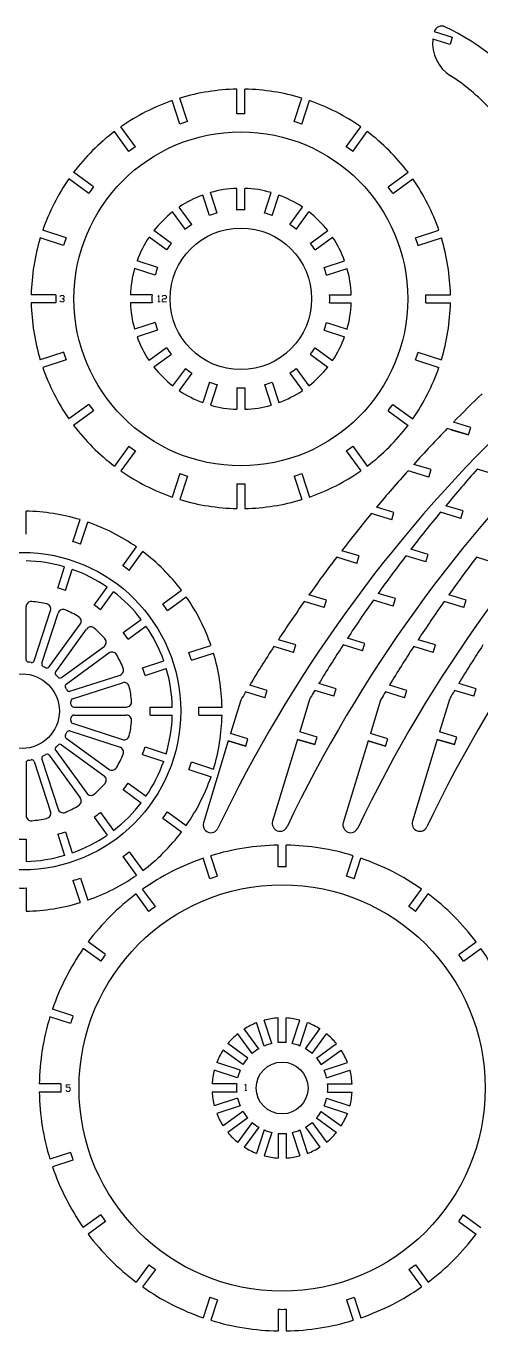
# Model space of a CAD drawing. Header units: millimetres. Extents: x 153 to 1025, y 100 to 692.
# Drawn here: x 513 to 688, y 104 to 608 of the extents above; entities that cross this region are included whole.
import ezdxf

# ---------------------------------------------------------------- set-up
doc = ezdxf.new("R2010")
doc.units = ezdxf.units.MM

msp = doc.modelspace()

# ---------------------------------------------------------------- linework, layer by layer
for p, q in [((670.34, 605.76), (670.34, 605.78)), ((670.34, 605.78), (677.32, 603.66)), ((676.45, 600.8), (669.76, 602.84)), ((677.32, 603.66), (676.45, 600.8)), ((575.03, 571.03), (572.08, 580.08)), ((594.07, 574.04), (594.07, 583.57)), ((597.18, 574.04), (597.18, 583.57)), ((616.22, 571.03), (619.17, 580.08)), ((572.07, 570.07), (569.13, 579.12)), ((619.18, 570.07), (622.13, 579.12)), ((552.37, 559.48), (546.77, 567.19)), ((554.89, 561.31), (549.29, 569.02)), ((636.36, 561.31), (641.96, 569.02)), ((638.88, 559.49), (644.48, 567.19)), ((538.74, 545.85), (531.04, 551.45)), ((652.51, 545.85), (660.22, 551.45)), ((536.91, 543.33), (529.21, 548.93)), ((594.07, 536.9), (594.07, 545.25)), ((597.18, 536.9), (597.18, 545.25)), ((654.34, 543.33), (662.05, 548.93)), ((583.55, 534.74), (580.97, 542.68)), ((586.51, 535.7), (583.92, 543.64)), ((604.75, 535.7), (607.33, 543.64)), ((607.71, 534.74), (610.29, 542.68)), ((574.2, 529.43), (569.3, 536.19)), ((576.72, 531.26), (571.81, 538.02)), ((614.53, 531.26), (619.44, 538.02)), ((617.05, 529.43), (621.96, 536.19)), ((528.16, 526.15), (519.1, 529.1)), ((663.1, 526.16), (672.15, 529.1)), ((527.19, 523.19), (518.14, 526.14)), ((566.96, 521.5), (560.2, 526.41)), ((568.79, 524.02), (562.03, 528.93)), ((622.46, 524.02), (629.22, 528.93)), ((624.29, 521.5), (631.05, 526.41)), ((664.06, 523.2), (673.11, 526.14)), ((562.52, 511.72), (554.58, 514.3)), ((563.48, 514.67), (555.54, 517.26)), ((627.77, 514.68), (635.71, 517.26)), ((628.73, 511.72), (636.67, 514.3)), ((524.18, 504.15), (514.66, 504.15)), ((561.32, 504.15), (552.97, 504.15)), ((629.93, 504.15), (638.28, 504.15)), ((667.08, 504.15), (676.6, 504.15)), ((524.18, 501.04), (514.66, 501.04)), ((561.32, 501.04), (552.97, 501.04)), ((629.93, 501.04), (638.28, 501.04)), ((667.08, 501.04), (676.6, 501.04)), ((562.52, 493.47), (554.58, 490.89)), ((563.48, 490.52), (555.54, 487.93)), ((627.77, 490.52), (635.71, 487.94)), ((628.73, 493.48), (636.68, 490.9)), ((566.96, 483.69), (560.2, 478.78)), ((624.29, 483.69), (631.05, 478.78)), ((527.2, 482), (518.14, 479.05)), ((528.16, 479.04), (519.1, 476.09)), ((568.79, 481.17), (562.03, 476.26)), ((622.46, 481.18), (629.22, 476.27)), ((663.1, 479.04), (672.15, 476.1)), ((664.06, 482), (673.11, 479.06)), ((574.21, 475.76), (569.3, 469)), ((576.72, 473.93), (571.82, 467.17)), ((614.53, 473.93), (619.44, 467.17)), ((617.05, 475.76), (621.96, 469)), ((583.55, 470.45), (580.97, 462.51)), ((586.51, 469.49), (583.93, 461.55)), ((604.75, 469.49), (607.33, 461.55)), ((607.71, 470.45), (610.29, 462.51)), ((594.07, 468.29), (594.07, 459.94)), ((597.18, 468.29), (597.18, 459.94)), ((536.91, 461.86), (529.21, 456.26)), ((538.74, 459.34), (531.04, 453.74)), ((652.52, 459.34), (660.22, 453.75)), ((654.35, 461.86), (662.05, 456.26)), ((684.43, 452.9), (677.74, 454.94)), ((683.56, 450.04), (675.39, 452.53)), ((676.86, 452.08), (683.56, 450.04)), ((683.56, 450.04), (684.43, 452.9)), ((552.37, 445.71), (546.78, 438)), ((554.89, 443.88), (549.29, 436.18)), ((636.37, 443.88), (641.96, 436.18)), ((638.88, 445.71), (644.48, 438.01)), ((669.14, 436.65), (662.45, 438.69)), ((572.07, 435.13), (569.13, 426.07)), ((575.03, 434.16), (572.09, 425.11)), ((616.23, 434.16), (619.17, 425.11)), ((619.19, 435.13), (622.13, 426.07)), ((668.27, 433.79), (660.24, 436.23)), ((668.27, 433.79), (669.14, 436.65)), ((695, 434.36), (686.97, 436.81)), ((594.07, 431.15), (594.07, 421.63)), ((597.18, 431.15), (597.18, 421.63)), ((512.68, 411.69), (512.68, 420.65)), ((653.91, 417.25), (646.02, 419.66)), ((654.78, 420.11), (648.09, 422.15)), ((653.91, 417.25), (654.78, 420.11)), ((680.64, 417.83), (672.74, 420.23)), ((681.51, 420.69), (674.81, 422.73)), ((680.64, 417.83), (681.51, 420.69)), ((530.74, 408.83), (533.51, 417.35)), ((533.7, 407.86), (536.47, 416.39)), ((550, 399.56), (555.27, 406.81)), ((552.52, 397.73), (557.78, 404.98)), ((641.3, 403.31), (634.6, 405.35)), ((640.43, 400.45), (641.3, 403.31)), ((667.15, 401.03), (659.38, 403.39)), ((668.02, 403.89), (661.33, 405.92)), ((667.15, 401.03), (668.02, 403.89)), ((524.93, 390.92), (527.58, 399.09)), ((527.89, 389.96), (530.54, 398.12)), ((640.43, 400.45), (632.66, 402.81)), ((694.43, 400.45), (686.66, 402.81)), ((538.93, 384.33), (543.98, 391.28)), ((541.45, 382.5), (546.5, 389.45)), ((565.45, 384.8), (572.7, 390.07)), ((628.66, 386.25), (621.96, 388.29)), ((655.38, 386.83), (648.68, 388.87)), ((682.66, 386.25), (675.96, 388.29)), ((512.68, 363.35), (512.68, 383.73)), ((567.28, 382.28), (574.53, 387.55)), ((627.79, 383.39), (620.14, 385.72)), ((627.79, 383.39), (628.66, 386.25)), ((654.51, 383.97), (646.86, 386.29)), ((654.51, 383.97), (655.38, 386.83)), ((681.79, 383.39), (674.14, 385.72)), ((681.79, 383.39), (682.66, 386.25)), ((515.81, 362.86), (522.1, 382.23)), ((518.77, 361.9), (525.06, 381.27)), ((550.22, 373.73), (557.17, 378.78)), ((521.59, 360.46), (533.57, 376.94)), ((524.11, 358.63), (536.08, 375.11)), ((552.05, 371.21), (558.99, 376.26)), ((526.35, 356.39), (542.83, 368.36)), ((575.58, 365.99), (584.1, 368.75)), ((615.95, 366.09), (608.42, 368.38)), ((616.82, 368.95), (610.12, 370.99)), ((615.95, 366.09), (616.82, 368.95)), ((642.67, 366.66), (635.14, 368.95)), ((643.54, 369.52), (636.84, 371.56)), ((642.67, 366.66), (643.54, 369.52)), ((669.95, 366.09), (662.42, 368.38)), ((670.82, 368.95), (664.12, 370.99)), ((669.95, 366.09), (670.82, 368.95)), ((528.18, 353.87), (544.66, 365.85)), ((557.68, 360.17), (565.84, 362.82)), ((576.55, 363.03), (585.07, 365.8)), ((558.64, 357.21), (566.8, 359.86)), ((529.62, 351.05), (548.99, 357.35)), ((530.58, 348.09), (549.95, 354.39)), ((605.76, 351.41), (599.06, 353.45)), ((632.48, 351.98), (625.78, 354.02)), ((659.76, 351.41), (653.06, 353.45)), ((686.48, 351.98), (679.78, 354.02)), ((604.89, 348.55), (597.47, 350.8)), ((604.89, 348.55), (605.76, 351.41)), ((622.19, 347.83), (618.39, 335.36)), ((631.61, 349.12), (624.19, 351.38)), ((631.61, 349.12), (632.48, 351.98)), ((658.89, 348.55), (651.47, 350.8)), ((658.89, 348.55), (659.76, 351.41)), ((676.19, 347.83), (672.39, 335.36)), ((685.61, 349.12), (678.19, 351.38)), ((685.61, 349.12), (686.48, 351.98)), ((531.08, 344.96), (551.45, 344.96)), ((560.58, 344.96), (569.17, 344.96)), ((579.41, 344.96), (588.37, 344.96)), ((595.46, 347.25), (591.67, 334.79)), ((649.46, 347.25), (645.67, 334.79)), ((530.58, 338.72), (549.95, 332.43)), ((531.08, 341.85), (551.45, 341.85)), ((560.58, 341.85), (569.16, 341.85)), ((579.41, 341.85), (588.37, 341.85)), ((528.18, 332.94), (544.66, 320.96)), ((529.62, 335.76), (548.99, 329.47)), ((598.37, 332.75), (591.67, 334.79)), ((597.5, 329.89), (598.37, 332.75)), ((625.09, 333.33), (618.39, 335.36)), ((624.22, 330.47), (625.09, 333.33)), ((652.37, 332.75), (645.67, 334.79)), ((651.5, 329.89), (652.37, 332.75)), ((679.09, 333.33), (672.39, 335.36)), ((678.22, 330.47), (679.09, 333.33)), ((524.11, 328.18), (536.09, 311.7)), ((526.35, 330.42), (542.83, 318.45)), ((558.64, 329.6), (566.81, 326.95)), ((590.8, 331.93), (581.19, 300.33)), ((597.5, 329.89), (590.8, 331.93)), ((590.8, 331.93), (597.5, 329.89)), ((617.52, 332.5), (607.91, 300.91)), ((624.22, 330.47), (617.52, 332.5)), ((617.52, 332.5), (624.22, 330.47)), ((644.8, 331.93), (635.19, 300.33)), ((651.5, 329.89), (644.8, 331.93)), ((644.8, 331.93), (651.5, 329.89)), ((671.52, 332.5), (661.91, 300.91)), ((678.22, 330.47), (671.52, 332.5)), ((671.52, 332.5), (678.22, 330.47)), ((512.68, 323.46), (512.68, 303.08)), ((515.81, 323.95), (522.11, 304.58)), ((518.77, 324.91), (525.07, 305.54)), ((521.59, 326.35), (533.57, 309.87)), ((557.68, 326.64), (565.84, 323.99)), ((576.55, 323.79), (585.07, 321.02)), ((575.58, 320.83), (584.11, 318.06)), ((550.22, 313.08), (557.17, 308.03)), ((552.05, 315.6), (559, 310.55)), ((538.94, 302.48), (543.98, 295.54)), ((541.45, 304.31), (546.5, 297.37)), ((567.28, 304.53), (574.53, 299.26)), ((565.45, 302.01), (572.7, 296.75)), ((512.68, 293.95), (512.68, 285.37)), ((524.93, 295.89), (527.58, 287.72)), ((527.89, 296.85), (530.54, 288.69)), ((550, 287.25), (555.27, 280)), ((552.52, 289.08), (557.79, 281.83)), ((586.65, 279.63), (584.07, 287.56)), ((610.02, 283.33), (610.02, 291.67)), ((613.13, 283.33), (613.13, 291.67)), ((636.5, 279.63), (639.08, 287.56)), ((583.69, 278.67), (581.11, 286.6)), ((639.46, 278.67), (642.04, 286.6)), ((530.75, 277.98), (533.52, 269.46)), ((533.71, 278.95), (536.48, 270.43)), ((512.68, 275.12), (512.68, 266.16)), ((560.09, 266.1), (555.19, 272.84)), ((562.61, 267.93), (557.71, 274.67)), ((660.54, 267.93), (665.44, 274.67)), ((663.06, 266.1), (667.96, 272.85)), ((543.36, 249.37), (536.61, 254.27)), ((679.79, 249.37), (686.54, 254.27)), ((541.53, 246.85), (534.78, 251.75)), ((681.62, 246.85), (688.37, 251.75)), ((530.79, 225.77), (522.86, 228.34)), ((529.83, 222.81), (521.9, 225.38)), ((604.67, 214.09), (601.74, 223.12)), ((607.63, 215.05), (604.7, 224.08)), ((610.02, 215.43), (610.02, 224.92)), ((613.13, 215.43), (613.13, 224.92)), ((615.52, 215.05), (618.45, 224.08)), ((618.48, 214.09), (621.41, 223.12)), ((600, 211.17), (594.43, 218.84)), ((602.52, 213), (596.94, 220.67)), ((620.63, 213), (626.21, 220.67)), ((623.15, 211.17), (628.73, 218.84)), ((596.46, 206.94), (588.79, 212.52)), ((598.29, 209.46), (590.62, 215.03)), ((624.86, 209.46), (632.54, 215.03)), ((626.69, 206.94), (634.36, 212.52)), ((595.37, 204.78), (586.34, 207.72)), ((627.79, 204.78), (636.81, 207.72)), ((594.4, 201.83), (585.38, 204.76)), ((628.75, 201.83), (637.77, 204.76)), ((526.13, 199.44), (517.79, 199.44)), ((594.03, 199.44), (584.54, 199.44)), ((629.13, 199.44), (638.61, 199.44)), ((526.13, 196.33), (517.79, 196.33)), ((594.03, 196.33), (584.54, 196.33)), ((594.4, 193.94), (585.38, 191.01)), ((628.75, 193.94), (637.77, 191.01)), ((629.13, 196.33), (638.61, 196.33)), ((595.37, 190.98), (586.34, 188.05)), ((596.46, 188.82), (588.79, 183.25)), ((626.69, 188.82), (634.36, 183.25)), ((627.79, 190.98), (636.81, 188.05)), ((598.29, 186.31), (590.62, 180.73)), ((600, 184.6), (594.43, 176.92)), ((602.52, 182.77), (596.94, 175.1)), ((604.67, 181.67), (601.74, 172.65)), ((618.48, 181.67), (621.41, 172.65)), ((620.63, 182.77), (626.21, 175.1)), ((623.15, 184.6), (628.73, 176.92)), ((624.86, 186.31), (632.54, 180.73)), ((607.63, 180.71), (604.7, 171.69)), ((610.02, 180.33), (610.02, 170.85)), ((613.13, 180.33), (613.13, 170.85)), ((615.52, 180.71), (618.45, 171.69)), ((529.83, 172.96), (521.9, 170.38)), ((530.79, 170), (522.86, 167.42)), ((541.53, 148.91), (534.79, 144.01)), ((543.36, 146.4), (536.62, 141.5)), ((679.79, 146.4), (686.54, 141.5)), ((681.62, 148.92), (688.37, 144.02)), ((560.09, 129.67), (555.19, 122.92)), ((562.61, 127.84), (557.71, 121.09)), ((660.55, 127.84), (665.45, 121.09)), ((663.06, 129.67), (667.96, 122.92)), ((583.69, 117.1), (581.12, 109.17)), ((586.65, 116.13), (584.08, 108.2)), ((636.5, 116.13), (639.08, 108.2)), ((639.46, 117.1), (642.04, 109.17)), ((610.02, 112.43), (610.02, 104.09)), ((613.13, 112.43), (613.13, 104.09))]:
    msp.add_line(p, q)
at = {"color": 7, "lineweight": 0}
for points in [[(525.78, 503.49), (526.2, 503.91), (527.03, 503.91), (527.45, 503.49), (527.45, 503.08), (527.03, 502.66), (526.62, 502.66)], [(563.6, 503.48), (564.02, 503.9), (564.02, 501.4)], [(565.27, 503.48), (565.68, 503.9), (566.52, 503.9), (566.93, 503.48), (566.93, 503.06), (566.52, 502.65), (565.68, 502.65), (565.27, 502.23), (565.27, 501.4), (566.93, 501.4)], [(527.03, 502.66), (527.45, 502.24), (527.45, 501.83), (527.03, 501.41), (526.2, 501.41), (525.78, 501.83)], [(563.6, 501.4), (564.43, 501.4)], [(528.1, 197), (528.51, 196.59), (529.35, 196.59), (529.77, 197), (529.77, 197.83), (529.35, 198.25), (528.1, 198.25), (528.1, 199.08), (529.77, 199.08)], [(597.12, 199), (597.54, 199.42), (597.54, 196.92)], [(597.12, 196.92), (597.95, 196.92)]]:
    msp.add_lwpolyline(points, dxfattribs=at)
for centre, radius in [((595.63, 502.6), 64.47), ((595.63, 502.6), 27.34), ((511.13, 343.4), 61.3), ((511.13, 343.4), 14.4), ((611.58, 197.88), 78.46), ((611.58, 197.88), 10)]:
    msp.add_circle(centre, radius)
for centre, radius, start, end in [((673.21, 604.91), 3, 64.6726, 163.0787), ((634.22, 522.53), 94.14, 314.0007, 64.6726), ((684.69, 601.39), 15, 174.47, 237.3856), ((634.22, 522.53), 78.62, 42.9503, 57.3856), ((595.63, 502.6), 80.98, 91.1018, 106.9), ((595.63, 502.6), 80.98, 73.1018, 88.9), ((595.63, 502.6), 80.98, 109.1018, 124.9), ((595.63, 502.6), 80.98, 55.1018, 70.9), ((595.63, 502.6), 71.47, 106.7535, 109.2486), ((595.63, 502.6), 71.47, 88.7535, 91.2486), ((595.63, 502.6), 71.47, 70.7535, 73.2486), ((595.63, 502.6), 80.98, 127.1018, 142.9), ((595.63, 502.6), 80.98, 37.1018, 52.9), ((595.63, 502.6), 71.47, 124.7535, 127.2486), ((595.63, 502.6), 71.47, 52.7535, 55.2486), ((595.63, 502.6), 80.98, 145.1018, 160.9), ((595.63, 502.6), 71.47, 142.7535, 145.2486), ((595.63, 502.6), 42.68, 92.0908, 105.9126), ((595.63, 502.6), 42.68, 74.0908, 87.9126), ((595.63, 502.6), 71.47, 34.7535, 37.2486), ((595.63, 502.6), 80.98, 19.1018, 34.9), ((595.63, 502.6), 42.68, 110.0908, 123.9126), ((595.63, 502.6), 42.68, 56.0908, 69.9126), ((595.63, 502.6), 42.68, 128.0908, 141.9126), ((595.63, 502.6), 34.34, 105.4049, 110.5992), ((595.63, 502.6), 34.34, 87.4049, 92.5992), ((595.63, 502.6), 34.34, 69.4049, 74.5992), ((595.63, 502.6), 42.68, 38.0908, 51.9126), ((595.63, 502.6), 34.34, 123.4049, 128.5992), ((595.63, 502.6), 34.34, 51.4049, 56.5992), ((595.63, 502.6), 80.98, 163.1018, 178.9), ((595.63, 502.6), 71.47, 160.7535, 163.2486), ((595.63, 502.6), 42.68, 146.0908, 159.9126), ((595.63, 502.6), 34.34, 141.4049, 146.5992), ((595.63, 502.6), 34.34, 33.4049, 38.5992), ((595.63, 502.6), 42.68, 20.0908, 33.9126), ((595.63, 502.6), 71.47, 16.7535, 19.2486), ((595.63, 502.6), 80.98, 1.1018, 16.9), ((595.63, 502.6), 42.68, 164.0908, 177.9126), ((595.63, 502.6), 34.34, 159.4049, 164.5992), ((595.63, 502.6), 34.34, 15.4049, 20.5992), ((595.63, 502.6), 42.68, 2.0908, 15.9126), ((595.63, 502.6), 71.47, 178.7535, 181.2486), ((595.63, 502.6), 34.34, 177.4049, 182.5992), ((595.63, 502.6), 34.34, 357.4049, 2.5992), ((595.63, 502.6), 71.47, 358.7535, 1.2486), ((595.63, 502.6), 80.98, 181.1018, 196.9), ((595.63, 502.6), 42.68, 182.0908, 195.9126), ((595.63, 502.6), 42.68, 344.0908, 357.9126), ((595.63, 502.6), 80.98, 343.1018, 358.9), ((595.63, 502.6), 34.34, 195.4049, 200.5992), ((595.63, 502.6), 34.34, 339.4049, 344.5992), ((595.63, 502.6), 42.68, 200.0908, 213.9126), ((595.63, 502.6), 34.34, 213.4049, 218.5992), ((595.63, 502.6), 34.34, 321.4049, 326.5992), ((595.63, 502.6), 42.68, 326.0908, 339.9126), ((595.63, 502.6), 71.47, 196.7535, 199.2486), ((595.63, 502.6), 71.47, 340.7535, 343.2486), ((595.63, 502.6), 80.98, 199.1018, 214.9), ((595.63, 502.6), 42.68, 218.0908, 231.9126), ((595.63, 502.6), 34.34, 231.4049, 236.5992), ((595.63, 502.6), 34.34, 303.4049, 308.5992), ((595.63, 502.6), 42.68, 308.0908, 321.9126), ((595.63, 502.6), 80.98, 325.1018, 340.9), ((595.63, 502.6), 34.34, 249.4049, 254.5992), ((595.63, 502.6), 34.34, 285.4049, 290.5992), ((595.63, 502.6), 42.68, 236.0908, 249.9126), ((595.63, 502.6), 34.34, 267.4049, 272.5992), ((595.63, 502.6), 42.68, 290.0908, 303.9126), ((1076.34, 64.72), 557.82, 134.0007, 135.6086), ((595.63, 502.6), 71.47, 214.7535, 217.2486), ((595.63, 502.6), 42.68, 254.0908, 267.9126), ((595.63, 502.6), 42.68, 272.0908, 285.9126), ((595.63, 502.6), 71.47, 322.7535, 325.2486), ((595.63, 502.6), 80.98, 217.1018, 232.9), ((1077.27, 63.76), 543.63, 134.0007, 154.4572), ((1103.99, 64.33), 543.63, 134.0007, 154.4572), ((1131.27, 63.76), 543.63, 134.0007, 154.4572), ((595.63, 502.6), 80.98, 307.1018, 322.9), ((1157.99, 64.33), 543.63, 134.0007, 154.4572), ((1076.34, 64.72), 557.82, 135.9544, 137.9007), ((595.63, 502.6), 71.47, 232.7535, 235.2486), ((595.63, 502.6), 71.47, 304.7535, 307.2486), ((595.63, 502.6), 80.98, 235.1018, 250.9), ((595.63, 502.6), 71.47, 250.7535, 253.2486), ((595.63, 502.6), 71.47, 286.7535, 289.2486), ((595.63, 502.6), 80.98, 289.1018, 304.9), ((1076.34, 64.72), 557.82, 138.2398, 140.1505), ((1103.06, 65.29), 557.82, 138.2398, 140.1505), ((595.63, 502.6), 71.47, 268.7535, 271.2486), ((595.63, 502.6), 80.98, 253.1018, 268.9), ((595.63, 502.6), 80.98, 271.1018, 286.9), ((511.13, 343.4), 77.26, 73.155, 88.8469), ((1076.34, 64.72), 557.82, 140.4837, 142.3635), ((1103.06, 65.29), 557.82, 140.4837, 142.3635), ((511.13, 343.4), 77.26, 55.155, 70.8469), ((511.13, 343.4), 68.3, 70.6957, 73.3064), ((511.13, 343.4), 77.26, 37.155, 52.8469), ((1103.06, 65.29), 557.82, 142.6916, 144.5446), ((511.13, 343.4), 58.06, 73.5456, 88.4739), ((511.13, 343.4), 58.06, 55.5456, 70.4739), ((511.13, 343.4), 68.3, 52.6957, 55.3064), ((1076.34, 64.72), 557.82, 142.6916, 144.5446), ((1130.34, 64.72), 557.82, 142.6916, 144.5446), ((511.13, 343.4), 49.48, 70.1993, 73.8036), ((511.13, 343.4), 58.06, 37.5456, 52.4739), ((514.68, 383.73), 2, 84.9618, 180), ((511.13, 343.4), 42.48, 77.0417, 84.9618), ((520.2, 382.85), 2, 342, 77.0417), ((511.13, 343.4), 49.48, 52.1993, 55.8036), ((511.13, 343.4), 68.3, 34.6957, 37.3064), ((511.13, 343.4), 77.26, 19.155, 34.8469), ((1076.34, 64.72), 557.82, 144.8683, 146.6982), ((1103.06, 65.29), 557.82, 144.8683, 146.6982), ((1130.34, 64.72), 557.82, 144.8683, 146.6982), ((526.97, 380.65), 2, 66.9618, 162), ((511.13, 343.4), 42.48, 59.0417, 66.9618), ((531.95, 378.12), 2, 324, 59.0417), ((537.7, 373.94), 2, 48.9618, 144), ((511.13, 343.4), 42.48, 41.0417, 48.9618), ((511.13, 343.4), 49.48, 34.1993, 37.8036), ((511.13, 343.4), 58.06, 19.5456, 34.4739), ((541.65, 369.98), 2, 306, 41.0417), ((1076.34, 64.72), 557.82, 147.0181, 148.8282), ((1103.06, 65.29), 557.82, 147.0181, 148.8282), ((1130.34, 64.72), 557.82, 147.0181, 148.8282), ((1157.06, 65.29), 557.82, 147.0181, 148.8282), ((513.68, 363.35), 1, 180, 262.7027), ((514.86, 363.17), 1, 259.3045, 342), ((545.84, 364.23), 2, 30.9618, 126), ((511.13, 343.4), 42.48, 23.0417, 30.9618), ((511.13, 343.4), 68.3, 16.6957, 19.3064), ((511.13, 343.4), 77.26, 1.155, 16.8469), ((511.13, 343.4), 19.11, 79.3045, 82.7027), ((519.72, 361.59), 1, 162, 244.7027), ((511.13, 343.4), 19.11, 61.3045, 64.7027), ((520.78, 361.05), 1, 241.3045, 324), ((524.92, 358.04), 1, 144, 226.7027), ((548.37, 359.25), 2, 288, 23.0417), ((511.13, 343.4), 49.48, 16.1993, 19.8036), ((511.13, 343.4), 58.06, 1.5456, 16.4739), ((511.13, 343.4), 19.11, 43.3045, 46.7027), ((525.76, 357.2), 1, 223.3045, 306), ((528.77, 353.06), 1, 126, 208.7027), ((550.57, 352.48), 2, 12.9618, 108), ((511.13, 343.4), 42.48, 5.0417, 12.9618), ((511.13, 343.4), 19.11, 25.3045, 28.7027), ((529.31, 352), 1, 205.3045, 288), ((530.89, 347.14), 1, 108, 190.7027), ((598.33, 346.38), 3, 149.4918, 163.0787), ((1076.34, 64.72), 557.82, 149.145, 149.4918), ((625.06, 346.95), 3, 149.4918, 163.0787), ((1103.06, 65.29), 557.82, 149.145, 149.4918), ((652.33, 346.38), 3, 149.4918, 163.0787), ((1130.34, 64.72), 557.82, 149.145, 149.4918), ((679.06, 346.95), 3, 149.4918, 163.0787), ((1157.06, 65.29), 557.82, 149.145, 149.4918), ((511.13, 343.4), 19.11, 7.3045, 10.7027), ((531.08, 345.96), 1, 187.3045, 270), ((551.45, 346.96), 2, 270, 5.0417), ((511.13, 343.4), 49.48, 358.1993, 1.8036), ((511.13, 343.4), 68.3, 358.6957, 1.3064), ((530.89, 339.67), 1, 169.3045, 252), ((511.13, 343.4), 19.11, 349.3045, 352.7027), ((531.08, 340.85), 1, 90, 172.7027), ((551.45, 339.85), 2, 354.9618, 90), ((511.13, 343.4), 42.48, 347.0417, 354.9618), ((511.12, 343.4), 58.06, 343.5456, 358.4739), ((511.13, 343.4), 77.26, 343.155, 358.8469), ((528.77, 333.75), 1, 151.3045, 234), ((511.13, 343.4), 19.11, 331.3045, 334.7027), ((529.31, 334.81), 1, 72, 154.7027), ((550.57, 334.33), 2, 252, 347.0417), ((524.92, 328.77), 1, 133.3045, 216), ((511.13, 343.4), 19.11, 313.3045, 316.7027), ((525.76, 329.61), 1, 54, 136.7027), ((548.37, 327.56), 2, 336.9618, 72), ((511.13, 343.4), 49.48, 340.1993, 343.8036), ((513.68, 323.46), 1, 97.3045, 180), ((511.13, 343.4), 19.11, 277.3045, 280.7027), ((514.86, 323.64), 1, 18, 100.7027), ((519.72, 325.22), 1, 115.3045, 198), ((511.13, 343.4), 19.11, 295.3045, 298.7027), ((520.78, 325.76), 1, 36, 118.7027), ((511.13, 343.4), 42.48, 329.0417, 336.9618), ((511.12, 343.4), 58.06, 325.5456, 340.4739), ((511.13, 343.4), 68.3, 340.6957, 343.3064), ((541.66, 316.83), 2, 318.9618, 54), ((545.84, 322.58), 2, 234, 329.0417), ((511.13, 343.4), 77.26, 325.155, 340.8469), ((511.13, 343.4), 42.48, 311.0417, 318.9618), ((511.13, 343.4), 49.48, 322.1993, 325.8036), ((531.95, 308.7), 2, 300.9618, 36), ((537.7, 312.88), 2, 216, 311.0417), ((511.12, 343.4), 58.06, 307.5456, 322.4739), ((514.68, 303.08), 2, 180, 275.0417), ((520.2, 303.96), 2, 282.9618, 18), ((526.97, 306.16), 2, 198, 293.0417), ((511.13, 343.4), 42.48, 293.0417, 300.9618), ((511.13, 343.4), 49.48, 304.1993, 307.8036), ((511.13, 343.4), 68.3, 322.6957, 325.3064), ((511.13, 343.4), 42.48, 275.0417, 282.9618), ((584.06, 299.46), 3, 163.0787, 334.4572), ((610.78, 300.03), 3, 163.0787, 334.4572), ((638.06, 299.46), 3, 163.0787, 334.4572), ((664.78, 300.03), 3, 163.0787, 334.4572), ((511.13, 343.4), 49.48, 268.1993, 271.8036), ((511.13, 343.4), 49.48, 286.1993, 289.8036), ((511.12, 343.4), 58.06, 289.5456, 304.4739), ((511.13, 343.4), 77.26, 307.155, 322.8469), ((511.12, 343.4), 58.06, 271.5456, 286.4739), ((511.13, 343.4), 68.3, 304.6957, 307.3064), ((611.58, 197.88), 93.8, 90.9512, 107.0503), ((611.58, 197.88), 93.8, 72.9512, 89.0503), ((611.58, 197.88), 93.8, 108.9512, 125.0503), ((611.58, 197.88), 85.46, 88.9577, 91.044), ((611.58, 197.88), 93.8, 54.9512, 71.0503), ((511.13, 343.4), 68.3, 286.6957, 289.3064), ((511.13, 343.4), 77.26, 289.155, 304.8469), ((611.58, 197.88), 85.46, 106.9577, 109.044), ((611.58, 197.88), 85.46, 70.9577, 73.044), ((511.13, 343.4), 68.3, 268.6957, 271.3064), ((611.58, 197.88), 93.8, 126.9512, 143.0503), ((611.58, 197.88), 93.8, 36.9512, 53.0503), ((511.13, 343.4), 77.26, 271.155, 286.8469), ((611.58, 197.88), 85.46, 124.9577, 127.044), ((611.58, 197.88), 85.46, 52.9577, 55.044), ((611.58, 197.88), 93.8, 144.9512, 161.0503), ((611.58, 197.88), 85.46, 142.9577, 145.044), ((611.58, 197.88), 85.46, 34.9577, 37.044), ((611.58, 197.88), 93.8, 18.9512, 35.0503), ((611.58, 197.88), 93.8, 162.9512, 179.0503), ((611.58, 197.88), 85.46, 160.9577, 163.044), ((611.58, 197.88), 27.08, 111.2911, 122.7089), ((611.58, 197.88), 27.08, 93.2911, 104.7089), ((611.58, 197.88), 27.08, 75.2911, 86.7089), ((611.58, 197.88), 27.08, 57.2911, 68.7089), ((611.58, 197.88), 27.08, 129.2911, 140.7089), ((611.58, 197.88), 27.08, 39.2911, 50.7089), ((611.58, 197.88), 27.08, 147.2911, 158.7089), ((611.58, 197.88), 17.62, 120.9378, 131.0622), ((611.58, 197.88), 17.62, 102.9378, 113.0622), ((611.58, 197.88), 17.62, 84.9378, 95.0622), ((611.58, 197.88), 17.62, 66.9378, 77.0622), ((611.58, 197.88), 17.62, 48.9378, 59.0622), ((611.58, 197.88), 27.08, 21.2911, 32.7089), ((611.58, 197.88), 17.62, 138.9378, 149.0622), ((611.58, 197.88), 17.62, 30.9378, 41.0622), ((611.58, 197.88), 27.08, 165.2911, 176.7089), ((611.58, 197.88), 17.62, 156.9378, 167.0622), ((611.58, 197.88), 17.62, 12.9378, 23.0622), ((611.58, 197.88), 27.08, 3.2911, 14.7089), ((611.58, 197.88), 85.46, 178.9577, 181.044), ((611.58, 197.88), 17.62, 174.9378, 185.0622), ((611.58, 197.88), 17.62, 354.9378, 5.0622), ((611.58, 197.88), 93.8, 180.9512, 197.0503), ((611.58, 197.88), 27.08, 183.2911, 194.7089), ((611.58, 197.88), 17.62, 192.9378, 203.0622), ((611.58, 197.88), 17.62, 336.9378, 347.0622), ((611.58, 197.88), 27.08, 345.2911, 356.7089), ((611.58, 197.88), 27.08, 201.2911, 212.7089), ((611.58, 197.88), 17.62, 210.9378, 221.0622), ((611.58, 197.88), 17.62, 318.9378, 329.0622), ((611.58, 197.88), 27.08, 327.2911, 338.7089), ((611.58, 197.88), 17.62, 228.9378, 239.0622), ((611.58, 197.88), 17.62, 246.9378, 257.0622), ((611.58, 197.88), 17.62, 282.9378, 293.0622), ((611.58, 197.88), 17.62, 300.9378, 311.0622), ((611.58, 197.88), 27.08, 219.2911, 230.7089), ((611.58, 197.88), 17.62, 264.9378, 275.0622), ((611.58, 197.88), 27.08, 309.2911, 320.7089), ((611.58, 197.88), 85.46, 196.9577, 199.044), ((611.58, 197.88), 27.08, 237.2911, 248.7089), ((611.58, 197.88), 27.08, 255.2911, 266.7089), ((611.58, 197.88), 27.08, 273.2911, 284.7089), ((611.58, 197.88), 27.08, 291.2911, 302.7089), ((611.58, 197.88), 93.8, 198.9512, 215.0503), ((611.58, 197.88), 85.46, 214.9577, 217.044), ((611.58, 197.88), 85.46, 322.9577, 325.044), ((611.58, 197.88), 93.8, 216.9512, 233.0503), ((611.58, 197.88), 93.8, 306.9512, 323.0503), ((611.58, 197.88), 85.46, 232.9577, 235.044), ((611.58, 197.88), 85.46, 304.9577, 307.044), ((611.58, 197.88), 93.8, 234.9512, 251.0503), ((611.58, 197.88), 93.8, 288.9512, 305.0503), ((611.58, 197.88), 85.46, 250.9577, 253.044), ((611.58, 197.88), 85.46, 286.9577, 289.044), ((611.58, 197.88), 85.46, 268.9577, 271.044), ((611.58, 197.88), 93.8, 252.9512, 269.0503), ((611.58, 197.88), 93.8, 270.9512, 287.0503)]:
    msp.add_arc(centre, radius, start, end)

doc.saveas('drawing.dxf')
